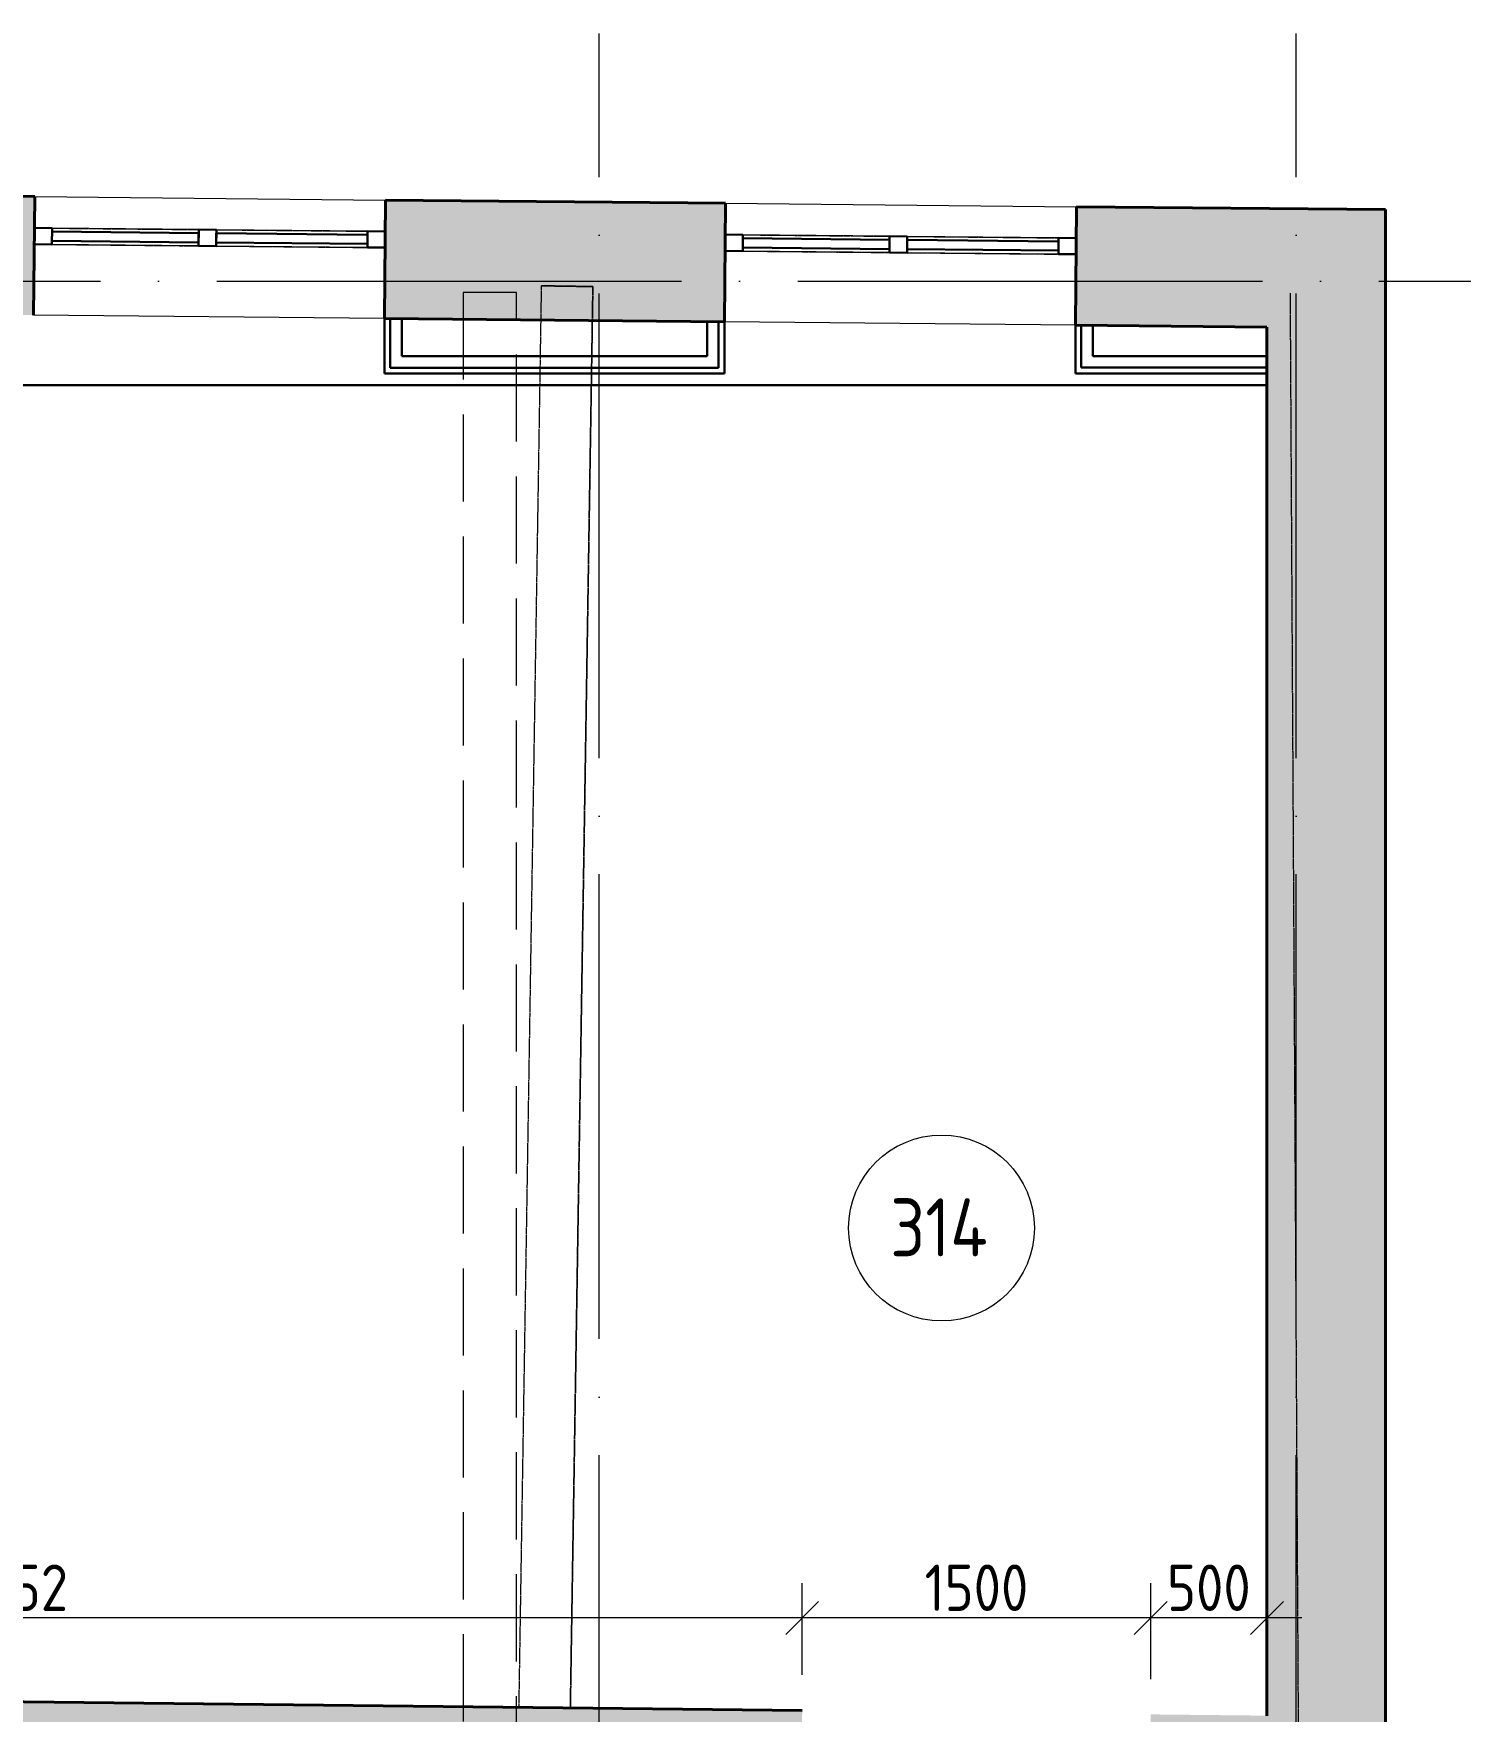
# Model space of a CAD drawing. Header units: millimetres. Extents: x -269164 to 430575, y -569542 to 36130.
# Drawn here: x 176309 to 182449, y -393422 to -386200 of the extents above; entities that cross this region are included whole.
import ezdxf

# ---------------------------------------------------------------- set-up
doc = ezdxf.new("R2010")
doc.units = ezdxf.units.MM
for name, pattern in [('ADSK_Линия сетки', [25, 20, -2.5, 0, -2.5]), ('ADSK_Сверху', [4.5, 3, -1.5]), ('GOST2.303 4', [7, 5, -2, 0])]:
    doc.linetypes.add(name, pattern=pattern)
for name, color, linetype, lineweight in [('Витраж', 7, 'Continuous', 18), ('Каркас', 7, 'Continuous', 18), ('Марки помещений', 7, 'Continuous', 20), ('Оси', 7, 'Continuous', 9), ('Панели витража', 7, 'Continuous', 18), ('Перекрытие', 7, 'Continuous', 18), ('Размеры', 7, 'Continuous', 9), ('Стены внутренние', 7, 'Continuous', 18), ('Стены наружные', 7, 'Continuous', 18), ('Стены штриховка', 7, 'Continuous', 18)]:
    doc.layers.add(name, color=color, linetype=linetype, lineweight=lineweight)
doc.styles.add('GOST Common', font='GOST_Common.ttf', dxfattribs={"width": 0.9, "height": 200})
doc.styles.add('GOST Common_2', font='GOST_Common.ttf', dxfattribs={"width": 0.9, "height": 250})
doc.dimstyles.new('ADSK_Основной_2_мм_Округление_до_1_мм_1', dxfattribs={"dimscale": 304.8, "dimtxt": 201.142999, "dimasz": 0.463911, "dimexe": 0.492126, "dimexo": 0.492126, "dimgap": 0.098425, "dimtad": 1, "dimdec": 0, "dimdsep": 46, "dimtxsty": 'GOST Common', "dimblk1": 'OBLIQUE', "dimblk2": 'OBLIQUE', "dimsah": 1, "dimcen": 0.09, "dimdle": 0.492126, "dimazin": 2, "dimtfac": 1, "dimtdec": 4, "dimtix": 1, "dimtmove": 1, "dimatfit": 3, "dimfxl": 1, "dimtvp": 1, "dimtolj": 1, "dimtzin": 0, "dimlwd": 20, "dimlwe": 20, "dimarcsym": 2})

# ---------------------------------------------------------------- blocks, each defined once
blk = doc.blocks.new('Прямоугольный импост - 70х20_56мм-1433842-03 План 3-го этажа маркировочный')
at = {"layer": 'Витраж', "color": 253, "linetype": 'ADSK_Сверху', "true_color": 0xaaaaaa}
for p, q in [((-4149.4, 43607), (-4111.4, 43606.6)), ((-3460.4, 43600.3), (-3384.4, 43599.6)), ((-3385.1, 43529.6), (-3384.4, 43599.6)), ((-4150, 43537), (-4112, 43536.6)), ((-3461.1, 43530.3), (-3385.1, 43529.6))]:
    blk.add_line(p, q, dxfattribs=at)
blk = doc.blocks.new('Прямоугольный импост - 70х20_56мм-1257200-03 План 3-го этажа маркировочный')
at = {"layer": 'Витраж', "color": 253, "linetype": 'ADSK_Сверху', "true_color": 0xaaaaaa}
for p, q in [((-76, 35), (0, 35)), ((0, 35), (0, -35)), ((0, -35), (-76, -35))]:
    blk.add_line(p, q, dxfattribs=at)
blk = doc.blocks.new('Прямоугольный импост - 70х20_56мм-1257201-03 План 3-го этажа маркировочный')
at = {"layer": 'Витраж', "color": 253, "linetype": 'ADSK_Сверху', "true_color": 0xaaaaaa}
for p, q in [((0, 35), (-76, 35)), ((0, -35), (0, 35)), ((-76, -35), (0, -35))]:
    blk.add_line(p, q, dxfattribs=at)
blk = doc.blocks.new('Прямоугольный импост - 70х20_56мм-1245127-03 План 3-го этажа маркировочный')
at = {"layer": 'Витраж', "color": 253, "linetype": 'ADSK_Сверху', "true_color": 0xaaaaaa}
for p, q in [((-4894.3, 43614.1), (-4895, 43544.1)), ((-4894.3, 43614.1), (-4818.3, 43613.4)), ((-4187.4, 43607.3), (-4149.4, 43607)), ((-4895, 43544.1), (-4819, 43543.4)), ((-4188, 43537.3), (-4150, 43537))]:
    blk.add_line(p, q, dxfattribs=at)
blk = doc.blocks.new('Прямоугольный импост - 70х76мм-1464156-03 План 3-го этажа маркировочный')
at = {"layer": 'Витраж', "color": 253, "linetype": 'ADSK_Сверху', "true_color": 0xaaaaaa}
for p, q in [((-38, 35), (38, 35)), ((38, -35), (-38, -35))]:
    blk.add_line(p, q, dxfattribs=at)
blk = doc.blocks.new('Прямоугольный импост - 70х60мм-1433844-03 План 3-го этажа маркировочный')
at = {"layer": 'Витраж', "color": 253, "linetype": 'ADSK_Сверху', "true_color": 0xaaaaaa}
for p, q in [((-4111.4, 43606.6), (-4112, 43536.6)), ((-4111.4, 43606.6), (-3460.4, 43600.3)), ((-3461.1, 43530.3), (-3460.4, 43600.3)), ((-4112, 43536.6), (-3461.1, 43530.3))]:
    blk.add_line(p, q, dxfattribs=at)
blk = doc.blocks.new('Прямоугольный импост - 70х60мм-1245129-03 План 3-го этажа маркировочный')
at = {"layer": 'Витраж', "color": 253, "linetype": 'ADSK_Сверху', "true_color": 0xaaaaaa}
for p, q in [((-4818.3, 43613.4), (-4819, 43543.4)), ((-4818.3, 43613.4), (-4187.4, 43607.3)), ((-4188, 43537.3), (-4187.4, 43607.3)), ((-4819, 43543.4), (-4188, 43537.3))]:
    blk.add_line(p, q, dxfattribs=at)
blk = doc.blocks.new('Системная панель - _AR_Стекло_40мм_привязка по центру-1245161-03 План 3-го этажа маркировочный')
at = {"layer": 'Панели витража', "lineweight": 30}
for p, q in [((315.5, 20), (-315.5, 20)), ((-315.5, 20), (-315.5, -20)), ((315.5, -20), (315.5, 20)), ((-315.5, -20), (315.5, -20))]:
    blk.add_line(p, q, dxfattribs=at)
blk = doc.blocks.new('Прямоугольный импост - 70х40_56мм-1245126-03 План 3-го этажа маркировочный')
at = {"layer": 'Витраж'}
for p, q in [((-4187.4, 43607.3), (-4818.3, 43613.4)), ((-4188, 43537.3), (-4819, 43543.4))]:
    blk.add_line(p, q, dxfattribs=at)
blk = doc.blocks.new('Прямоугольный импост - 70х20_56мм-1245176-03 План 3-го этажа маркировочный')
at = {"layer": 'Витраж', "lineweight": 30}
for p, q in [((-76, 35), (0, 35)), ((-76, -35), (-76, 35)), ((0, 35), (0, -35)), ((0, -35), (-76, -35))]:
    blk.add_line(p, q, dxfattribs=at)
blk = doc.blocks.new('Прямоугольный импост - 70х20_56мм-1245178-03 План 3-го этажа маркировочный')
at = {"layer": 'Витраж', "lineweight": 30}
for p, q in [((0, 35), (-76, 35)), ((-76, 35), (-76, -35)), ((0, -35), (0, 35)), ((-76, -35), (0, -35))]:
    blk.add_line(p, q, dxfattribs=at)
blk = doc.blocks.new('Системная панель - _AR_Стекло_40мм_привязка по центру-1433845-03 План 3-го этажа маркировочный')
at = {"layer": 'Панели витража', "lineweight": 30}
for p, q in [((325.5, 20), (-325.5, 20)), ((-325.5, 20), (-325.5, -20)), ((325.5, -20), (325.5, 20)), ((-325.5, -20), (325.5, -20))]:
    blk.add_line(p, q, dxfattribs=at)
blk = doc.blocks.new('Прямоугольный импост - 70х40_56мм-1433843-03 План 3-го этажа маркировочный')
at = {"layer": 'Витраж'}
for p, q in [((-3460.4, 43600.3), (-4111.4, 43606.6)), ((-3461.1, 43530.3), (-4112, 43536.6))]:
    blk.add_line(p, q, dxfattribs=at)
blk = doc.blocks.new('Прямоугольный импост - 70х76мм-1245173-03 План 3-го этажа маркировочный')
at = {"layer": 'Витраж', "lineweight": 30}
for p, q in [((-38, 35), (38, 35)), ((-38, -35), (-38, 35)), ((38, 35), (38, -35)), ((38, -35), (-38, -35))]:
    blk.add_line(p, q, dxfattribs=at)
blk = doc.blocks.new('ADSK_Марка_Помещение_ОдноЗначение - Номер-247393-03 План 3-го этажа маркировочный')
at = {"layer": 'Марки помещений'}
blk.add_circle((0, 0), 4, dxfattribs=at)
blk = doc.blocks.new('_Oblique')
at = {"color": 0, "linetype": 'ByBlock', "lineweight": -2}
blk.add_line((-0.5, -0.5), (0.5, 0.5), dxfattribs=at)
blk = doc.blocks.new('*D12193')
at = {"layer": 'Defpoints', "color": 0, "transparency": 16777216}
for p in [(181116.4, -393019.3), (181116.4, -393432.3), (181616.4, -393440)]:
    blk.add_point(p, dxfattribs=at)
at = {"layer": 'Размеры', "color": 0, "lineweight": 20, "transparency": 16777216}
for p, q in [((181116.4, -393282.3), (181116.4, -392869.3)), ((181616.4, -393290), (181616.4, -392869.3)), ((181766.4, -393019.3), (180966.4, -393019.3))]:
    blk.add_line(p, q, dxfattribs=at)
at = {"layer": 'Размеры', "color": 0, "lineweight": 20, "transparency": 16777216, "xscale": 141.4, "yscale": 141.4, "zscale": 141.4, "rotation": 180}
blk.add_blockref('_Oblique', (181116.4, -393019.3), dxfattribs=at)
at = {"layer": 'Размеры', "color": 0, "lineweight": 20, "transparency": 16777216, "xscale": 141.4, "yscale": 141.4, "zscale": 141.4}
blk.add_blockref('_Oblique', (181616.4, -393019.3), dxfattribs=at)
at = {"layer": 'Размеры', "color": 0, "transparency": 16777216, "insert": (181366.4, -392889.3), "char_height": 200, "attachment_point": 5, "style": 'GOST Common'}
blk.add_mtext('\\A1;500', dxfattribs=at)
blk = doc.blocks.new('*D12194')
at = {"layer": 'Defpoints', "color": 0, "transparency": 16777216}
for p in [(179616.5, -393019.3), (179616.5, -393414), (181116.4, -393432.3)]:
    blk.add_point(p, dxfattribs=at)
at = {"layer": 'Размеры', "color": 0, "lineweight": 20, "transparency": 16777216}
for p, q in [((179616.5, -393264), (179616.5, -392869.3)), ((181116.4, -393282.3), (181116.4, -392869.3)), ((181266.4, -393019.3), (179466.5, -393019.3))]:
    blk.add_line(p, q, dxfattribs=at)
at = {"layer": 'Размеры', "color": 0, "lineweight": 20, "transparency": 16777216, "xscale": 141.4, "yscale": 141.4, "zscale": 141.4, "rotation": 180}
blk.add_blockref('_Oblique', (179616.5, -393019.3), dxfattribs=at)
at = {"layer": 'Размеры', "color": 0, "lineweight": 20, "transparency": 16777216, "xscale": 141.4, "yscale": 141.4, "zscale": 141.4}
blk.add_blockref('_Oblique', (181116.4, -393019.3), dxfattribs=at)
at = {"layer": 'Размеры', "color": 0, "transparency": 16777216, "insert": (180366.4, -392889.3), "char_height": 200, "attachment_point": 5, "style": 'GOST Common'}
blk.add_mtext('\\A1;1500', dxfattribs=at)
blk = doc.blocks.new('*D12195')
at = {"layer": 'Defpoints', "color": 0, "transparency": 16777216}
for p in [(173064.2, -393019.5), (173064.2, -393414), (179616.5, -393414)]:
    blk.add_point(p, dxfattribs=at)
at = {"layer": 'Размеры', "color": 0, "lineweight": 20, "transparency": 16777216}
for p, q in [((173064.2, -393264), (173064.2, -392869.5)), ((179616.5, -393264), (179616.5, -392869.5)), ((179766.5, -393019.5), (172914.2, -393019.5))]:
    blk.add_line(p, q, dxfattribs=at)
at = {"layer": 'Размеры', "color": 0, "lineweight": 20, "transparency": 16777216, "xscale": 141.4, "yscale": 141.4, "zscale": 141.4, "rotation": 180}
blk.add_blockref('_Oblique', (173064.2, -393019.5), dxfattribs=at)
at = {"layer": 'Размеры', "color": 0, "lineweight": 20, "transparency": 16777216, "xscale": 141.4, "yscale": 141.4, "zscale": 141.4}
blk.add_blockref('_Oblique', (179616.5, -393019.5), dxfattribs=at)
at = {"layer": 'Размеры', "color": 0, "transparency": 16777216, "insert": (176211.3, -392889.5), "char_height": 200, "attachment_point": 5, "style": 'GOST Common'}
blk.add_mtext('\\A1;6552', dxfattribs=at)

msp = doc.modelspace()

# ---------------------------------------------------------------- hatches: boundary and pattern name
at = {"layer": 'Стены внутренние', "true_color": 0xc0c0c0}
h = msp.add_hatch(color=9, dxfattribs=at)
h.paths.add_polyline_path([(181616.41, -393820.01), (181616.41, -393439.99), (181116.41, -393434.46), (181114.7, -393812.31), (181310.85, -393816.63)])
h.paths.add_polyline_path([(179614.71, -393805.56), (179616.45, -393417.89), (172414.15, -393338.34), (172414.15, -393718.36), (178548.65, -393786.12), (178550.47, -394938.14), (178930.47, -394937.54), (178928.66, -393790.32)])
at = {"layer": 'Стены наружные', "true_color": 0xc0c0c0}
h = msp.add_hatch(color=9, dxfattribs=at)
h.paths.add_polyline_path([(181616.41, -387463.12), (181616.41, -386953.1), (180796.8, -386945.19), (180791.88, -387455.17), (181495.53, -387461.95)])
h.paths.add_polyline_path([(179281.95, -387440.6), (179286.87, -386930.63), (177823.76, -386916.51), (177818.84, -387426.49)])
h.paths.add_polyline_path([(176308.91, -387411.92), (176313.83, -386901.95), (174799.8, -386887.34), (174794.88, -387397.32), (176242.63, -387411.28)])
h.paths.add_polyline_path([(173284.95, -387382.75), (173289.87, -386872.78), (171904.15, -386859.41), (171904.15, -387369.44), (172414.15, -387374.36)])
h = msp.add_hatch(color=9, dxfattribs=at)
h.paths.add_polyline_path([(182126.41, -409703.29), (182126.41, -408598.77), (181616.41, -408598.77), (181616.41, -409703.29), (181945.29, -409703.29)])
h.paths.add_polyline_path([(181616.41, -406828.77), (182126.41, -406828.77), (182126.41, -404573.3), (181616.41, -404573.3), (181616.41, -405250.48)])
h.paths.add_polyline_path([(181753.48, -402803.3), (182126.41, -402803.3), (182126.41, -400532.3), (181616.41, -400532.3), (181616.41, -402803.3)])
h.paths.add_polyline_path([(181753.48, -398762.3), (182126.41, -398762.3), (182126.41, -396530.34), (181616.41, -396530.34), (181616.41, -398762.3)])
h.paths.add_polyline_path([(182126.41, -394760.34), (182126.41, -386958.02), (181616.41, -386953.1), (181616.41, -394760.34), (181753.48, -394760.34)])

# ---------------------------------------------------------------- linework, layer by layer
at = {"color": 32, "lineweight": 30, "true_color": 0xcd6928}
msp.add_lwpolyline([(181616.41, -387713.12), (181616.41, -387713.12), (172414.15, -387713.12)], dxfattribs=at)
at = {"layer": 'Каркас', "color": 253, "linetype": 'ADSK_Сверху', "true_color": 0xb2b2b2}
for p, q in [((178493.64, -387285.66), (178396.59, -393404.42)), ((178493.64, -387285.66), (178715.81, -387289.18)), ((178618.78, -393406.87), (178715.81, -387289.18)), ((178396.59, -393404.42), (178618.78, -393406.87))]:
    msp.add_line(p, q, dxfattribs=at)
at = {"layer": 'Каркас', "color": 253, "linetype": 'ADSK_Сверху', "true_color": 0xaaaaaa}
for p, q in [((178493.64, -387285.66), (178396.59, -393404.42)), ((178715.81, -387289.18), (178493.64, -387285.66)), ((178715.81, -387289.18), (178618.78, -393406.87)), ((178618.78, -393406.87), (178396.59, -393404.42))]:
    msp.add_line(p, q, dxfattribs=at)
at = {"layer": 'Каркас', "color": 30, "linetype": 'GOST2.303 4', "ltscale": 75, "true_color": 0xf26722}
msp.add_lwpolyline([(178387.75, -387314.71), (178157.75, -387314.71), (178157.75, -393731.21), (178387.75, -393731.21)], close=True, dxfattribs=at)
at = {"layer": 'Оси', "linetype": 'ADSK_Линия сетки', "ltscale": 100}
for p, q in [((178742.82, -439320.18), (178742.82, -386200.07)), ((181742.82, -439320.18), (181742.82, -386200.07)), ((167096.68, -387265.13), (235324.62, -387265.13))]:
    msp.add_line(p, q, dxfattribs=at)
at = {"layer": 'Перекрытие', "color": 9, "linetype": 'ADSK_Сверху', "true_color": 0xaad4d4}
msp.add_line((181715.91, -387316.91), (181751.2, -393544.77), dxfattribs=at)
at = {"layer": 'Стены внутренние', "color": 32, "lineweight": 30, "true_color": 0xcd6928}
for p, q in [((177818.84, -387426.49), (177818.84, -387663.31)), ((177843.84, -387426.49), (177843.84, -387638.31)), ((177893.84, -387426.49), (177893.84, -387588.31)), ((179206.95, -387440.6), (179206.95, -387588.31)), ((179256.95, -387440.6), (179256.95, -387638.31)), ((179281.95, -387440.6), (179281.95, -387663.31)), ((180791.88, -387455.17), (180791.88, -387663.02)), ((180816.88, -387455.41), (180816.88, -387638.02)), ((180866.88, -387455.89), (180866.88, -387588.02)), ((179256.95, -387638.31), (177843.84, -387638.31)), ((179206.95, -387588.31), (177893.84, -387588.31)), ((181616.41, -387636.85), (180816.88, -387638.02)), ((181616.41, -387588.02), (180866.88, -387588.02)), ((179281.95, -387663.31), (177818.84, -387663.31)), ((181616.41, -387663.02), (180791.88, -387663.02))]:
    msp.add_line(p, q, dxfattribs=at)
at = {"layer": 'Стены внутренние', "lineweight": 40}
for p, q in [((181616.41, -393135.44), (181616.41, -393025.44)), ((179616.45, -393417.89), (172414.15, -393338.34))]:
    msp.add_line(p, q, dxfattribs=at)
at = {"layer": 'Стены наружные', "lineweight": 40}
for p, q in [((176313.83, -386901.95), (174799.8, -386887.34)), ((176308.91, -387411.92), (176313.83, -386901.95)), ((177823.76, -386916.51), (177818.84, -387426.49)), ((179286.87, -386930.63), (177823.76, -386916.51)), ((179281.95, -387440.6), (179286.87, -386930.63)), ((180796.8, -386945.19), (180791.88, -387455.17)), ((182126.41, -386958.02), (180796.8, -386945.19)), ((182126.41, -394760.34), (182126.41, -386958.02)), ((177818.84, -387426.49), (179281.95, -387440.6)), ((180791.88, -387455.17), (181616.41, -387463.12)), ((181616.41, -387463.12), (181616.41, -393023.44)), ((181616.41, -393135.44), (181616.41, -393439.99))]:
    msp.add_line(p, q, dxfattribs=at)
at = {"layer": 'Стены наружные'}
for p, q in [((176313.83, -386901.95), (177823.76, -386916.51)), ((179286.87, -386930.63), (180796.8, -386945.19)), ((177818.84, -387426.49), (176308.91, -387411.92)), ((180791.88, -387455.17), (179281.95, -387440.6))]:
    msp.add_line(p, q, dxfattribs=at)
at = {"layer": 'Стены штриховка'}
msp.add_line((181616.41, -393025.44), (181616.41, -393023.44), dxfattribs=at)

# ---------------------------------------------------------------- block references
at = {"layer": 'Витраж', "color": 253, "linetype": 'ADSK_Сверху', "true_color": 0xaaaaaa, "rotation": 179.4473473906724}
for p in [(176312.19, -387071.94), (179285.23, -387100.62)]:
    msp.add_blockref('Прямоугольный импост - 70х20_56мм-1257201-03 План 3-го этажа маркировочный', p, dxfattribs=at)
at = {"layer": 'Витраж', "color": 253, "linetype": 'ADSK_Сверху', "true_color": 0xaaaaaa}
for name, p in [('Прямоугольный импост - 70х20_56мм-1245127-03 План 3-го этажа маркировочный', (181206.86, -430651.09)), ('Прямоугольный импост - 70х60мм-1245129-03 План 3-го этажа маркировочный', (181206.86, -430651.09)), ('Прямоугольный импост - 70х20_56мм-1433842-03 План 3-го этажа маркировочный', (181206.86, -430651.09)), ('Прямоугольный импост - 70х60мм-1433844-03 План 3-го этажа маркировочный', (181206.86, -430651.09)), ('Прямоугольный импост - 70х20_56мм-1245127-03 План 3-го этажа маркировочный', (184179.9, -430679.76)), ('Прямоугольный импост - 70х60мм-1245129-03 План 3-го этажа маркировочный', (184179.9, -430679.76)), ('Прямоугольный импост - 70х20_56мм-1433842-03 План 3-го этажа маркировочный', (184179.9, -430679.76)), ('Прямоугольный импост - 70х60мм-1433844-03 План 3-го этажа маркировочный', (184179.9, -430679.76))]:
    msp.add_blockref(name, p, dxfattribs=at)
at = {"layer": 'Витраж', "rotation": 179.4473473906724}
for p in [(176312.19, -387071.94), (179285.23, -387100.62)]:
    msp.add_blockref('Прямоугольный импост - 70х20_56мм-1245178-03 План 3-го этажа маркировочный', p, dxfattribs=at)
at = {"layer": 'Витраж'}
for name, p in [('Прямоугольный импост - 70х40_56мм-1245126-03 План 3-го этажа маркировочный', (181206.86, -430651.09)), ('Прямоугольный импост - 70х40_56мм-1433843-03 План 3-го этажа маркировочный', (181206.86, -430651.09)), ('Прямоугольный импост - 70х40_56мм-1245126-03 План 3-го этажа маркировочный', (184179.9, -430679.76)), ('Прямоугольный импост - 70х40_56мм-1433843-03 План 3-го этажа маркировочный', (184179.9, -430679.76))]:
    msp.add_blockref(name, p, dxfattribs=at)
at = {"layer": 'Витраж', "color": 253, "linetype": 'ADSK_Сверху', "true_color": 0xaaaaaa, "extrusion": (0, 0, -1), "rotation": 180.5526526093276}
for name, p in [('Прямоугольный импост - 70х76мм-1464156-03 План 3-го этажа маркировочный', (-177057.15, -387079.13)), ('Прямоугольный импост - 70х20_56мм-1257200-03 План 3-го этажа маркировочный', (-177822.12, -387086.5)), ('Прямоугольный импост - 70х76мм-1464156-03 План 3-го этажа маркировочный', (-180030.19, -387107.8)), ('Прямоугольный импост - 70х20_56мм-1257200-03 План 3-го этажа маркировочный', (-180795.16, -387115.18))]:
    msp.add_blockref(name, p, dxfattribs=at)
at = {"layer": 'Витраж', "extrusion": (0, 0, -1), "rotation": 180.5526526093276}
for name, p in [('Прямоугольный импост - 70х76мм-1245173-03 План 3-го этажа маркировочный', (-177057.15, -387079.13)), ('Прямоугольный импост - 70х20_56мм-1245176-03 План 3-го этажа маркировочный', (-177822.12, -387086.5)), ('Прямоугольный импост - 70х76мм-1245173-03 План 3-го этажа маркировочный', (-180030.19, -387107.8)), ('Прямоугольный импост - 70х20_56мм-1245176-03 План 3-го этажа маркировочный', (-180795.16, -387115.18))]:
    msp.add_blockref(name, p, dxfattribs=at)
at = {"layer": 'Марки помещений', "xscale": 99.99999999999993, "yscale": 99.99999999999993, "zscale": 99.99999999999993}
msp.add_blockref('ADSK_Марка_Помещение_ОдноЗначение - Номер-247393-03 План 3-го этажа маркировочный', (180216.06, -391341.11), dxfattribs=at)
at = {"layer": 'Панели витража', "rotation": 359.4473473906724}
for name, p in [('Системная панель - _AR_Стекло_40мм_привязка по центру-1245161-03 План 3-го этажа маркировочный', (176703.67, -387075.72)), ('Системная панель - _AR_Стекло_40мм_привязка по центру-1433845-03 План 3-го этажа маркировочный', (177420.64, -387082.63)), ('Системная панель - _AR_Стекло_40мм_привязка по центру-1245161-03 План 3-го этажа маркировочный', (179676.71, -387104.39)), ('Системная панель - _AR_Стекло_40мм_привязка по центру-1433845-03 План 3-го этажа маркировочный', (180393.67, -387111.31))]:
    msp.add_blockref(name, p, dxfattribs=at)

# ---------------------------------------------------------------- texts
at = {"layer": 'Марки помещений', "lineweight": 9, "insert": (179995.1, -391213.38), "char_height": 250, "width": 548.3542, "attachment_point": 1, "style": 'GOST Common_2'}
msp.add_mtext('314', dxfattribs=at)

# ---------------------------------------------------------------- dimensions: what is measured, and where the dimension line sits
at = {"layer": 'Размеры', "color": 18, "true_color": 0x000000}
for base, p1, p2, picture, middle in [((173064.15, -393019.5), (179616.45, -393414), (173064.15, -393414), '*D12195', (176211.26, -393019.5)), ((179616.45, -393019.29), (181116.41, -393432.31), (179616.45, -393414), '*D12194', (180366.43, -393019.29)), ((181116.41, -393019.29), (181616.41, -393439.99), (181116.41, -393432.31), '*D12193', (181366.41, -393019.29))]:
    dim = msp.add_linear_dim(base=base, p1=p1, p2=p2, dimstyle='ADSK_Основной_2_мм_Округление_до_1_мм_1', override={"dimpost": '<>'}, dxfattribs=at)
    dim.commit()
    dim.dimension.update_dxf_attribs({"geometry": picture, "text_midpoint": middle, "dimtype": 160})

doc.saveas('drawing.dxf')
